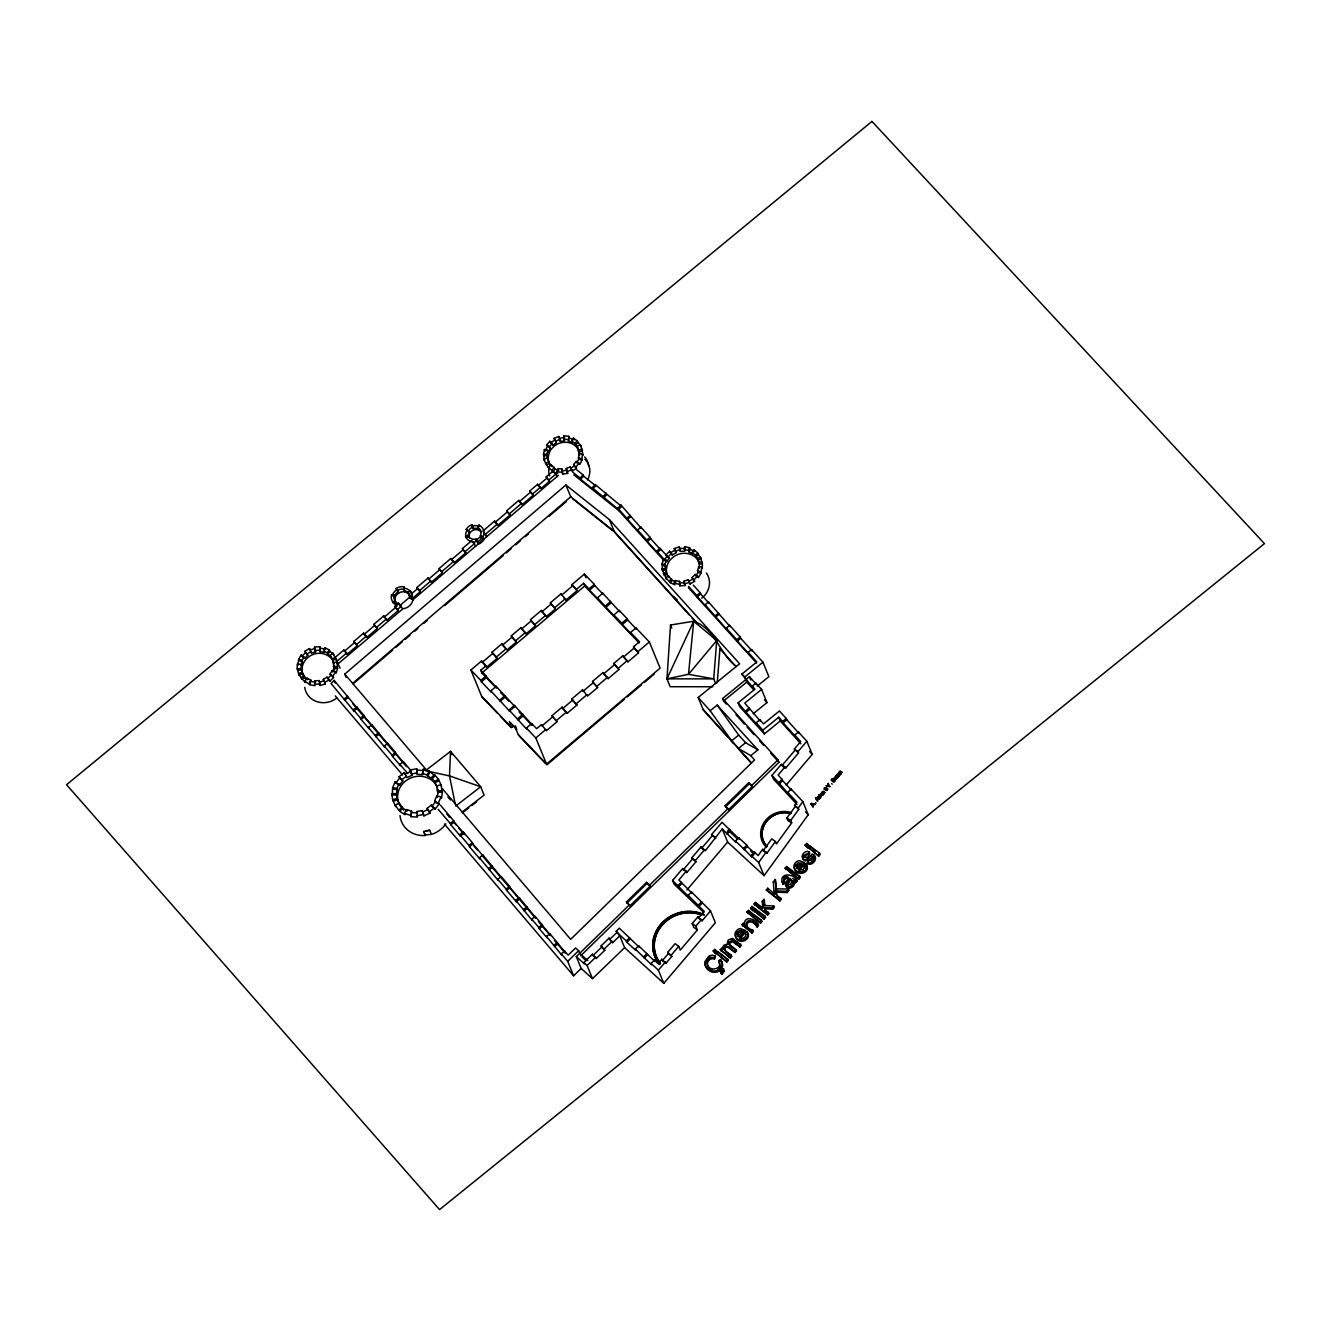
<?xml version="1.0" encoding="UTF-8"?>
<svg xmlns="http://www.w3.org/2000/svg" width="1331" height="1331" viewBox="0 0 1331 1331"><rect width="100%" height="100%" fill="white"/><g stroke="black" fill="none" stroke-linecap="round" stroke-linejoin="round"><path stroke-width="1.5" d="M834.92 779.733C834.121 784.774 835.585 777.62 832.64 780.798C829.729 778.319 836.001 783.36 832.807 780.698M300.873 664.385L302.553 673.669L299.142 675.166L297.212 669.027L297.229 664.119L300.873 664.385L301.471 665.833L302.004 660.442L298.61 659.311L301.239 654.919L304.732 658.296L307.777 655.301L304.949 651.258L309.491 648.546L311.487 653.122L315.613 651.857L314.549 647.016L319.789 646.733L319.873 651.608L323.999 652.423L324.831 647.731L323.999 652.423M329.822 681.206L329.223 679.758L324.681 682.47L325.28 683.934L320.222 685.465L319.773 682.071L323.899 680.823L323.3 679.359L326.993 677.146L329.822 681.206L333.532 677.529L330.038 674.152L332.184 670.574L332.783 672.022L333.898 668.095L333.316 662.622L336.959 661.989L337.558 663.437L336.227 658.762L332.833 660.276L333.915 664.086L333.316 662.622M332.184 670.574L335.578 671.706L336.161 673.153L337.542 668.345L336.959 661.989M666.199 560.218L665.034 564.294L665.666 570.034L662.622 570.583L661.989 564.094L663.37 559.27L666.199 560.218L666.864 561.815L669.094 558.105L665.999 554.877L669.709 551.217L672.222 554.977L676.065 552.698L675.416 551.117L679.708 549.803L679.309 546.974L674.251 548.522L674.9 550.102L670.358 552.798L669.709 551.217M699.324 564.061L699.307 568.221L698.659 566.64L701.703 566.856L702.352 568.437L702.369 563.529L700.389 557.273L697.544 558.538L698.675 562.481L699.324 564.061L702.369 563.529M820.462 794.424C822.076 791.28 821.709 798.118 822.358 794.324M839.229 774.143L838.547 775.524M576.306 461.408L576.889 462.855L578.686 459.212L578.835 453.888L582.329 453.854L582.013 460.027L579.834 464.452L576.306 461.408L573.611 464.536L576.523 468.229L572.347 471.174L570.184 466.948L566.257 468.495L567.705 473.387L562.647 474.069L562.115 469.044L558.005 468.579L556.94 471.756L557.706 473.62L553.114 471.84L548.488 467.114L551.084 464.769L555.01 468.978L558.77 470.442M547.723 450.344L546.974 454.22L547.923 459.594L547.324 458.097L543.897 458.979L544.512 460.476L543.497 454.254L544.412 449.529L547.723 450.344L548.389 451.924L550.169 448.297L546.575 445.103L549.869 441.276L552.881 445.203L556.308 442.79L554.045 438.332L558.837 436.468L560.301 441.393L564.444 440.844L563.895 435.786L568.886 436.352L568.503 441.243L572.263 442.691L571.565 440.994L573.461 438.132L577.338 440.994L580.898 446.401L580.216 444.754L577.105 446.417L579.501 455.485L578.835 453.888M562.647 474.069L562.115 469.044M564.444 440.844L563.895 435.786M836.75 777.97L834.953 779.101M712.884 686.746L670.192 686.713L666.964 678.843L670.525 625.021L693.717 621.228C715.146 628.515 719.389 653.671 736.309 666.532M822.974 794.141L822.758 795.273M837.615 774.908C838.48 770.782 838.43 778.452 840.111 774.709C839.861 773.61 839.212 777.171 839.096 773.81M783.177 884.333C777.52 873.702 791.413 872.021 796.587 879.741L797.136 881.055L795.705 882.703L793.725 880.839C794.058 884.3 790.132 888.809 786.654 886.463C781.846 883.385 792.361 877.395 786.604 876.463L783.759 878.909L784.724 882.935L783.177 884.333L782.112 881.421M793.725 880.839L794.258 882.154C795.738 887.877 785.107 891.354 786.139 884.25M666.964 678.843L688.493 674.335L713.715 678.877L666.964 678.843L693.717 621.228L716.727 640.56L713.715 678.877L715.662 683.602M717.259 682.72L719.955 648.43M834.321 778.419L835.269 776.905L836.8 778.036M822.308 792.461L823.09 791.163L825.037 792.627L822.774 792.128L823.739 794.158L822.175 792.128M839.445 772.329L840.21 771.015L842.174 772.496L840.277 771.78L839.944 772.812M693.717 621.228L688.493 674.335L716.727 640.56M825.569 789.815L827.1 789.632M412.826 599.898L410.397 590.798L408.184 592.212L410.397 598.351L412.826 599.898L558.371 475.417M413.009 598.118L412.743 600.664A10.465 9.6 -22.3 0 1 402.994 608.7L338.224 663.703M834.77 779.733L833.622 779.201M825.153 788.202L824.671 789.017L825.47 788.102M398.967 783.693L396.937 788.468L396.788 794.807L392.329 795.073L392.628 787.653L395.107 781.829L399.533 785.04L402.777 780.848L399.067 776.722L404.225 772.679L407.036 777.537L411.994 775.308L410.264 769.967L416.736 768.769L417.302 774.309L422.626 774.642L423.208 769.185L429.264 771.165L435.004 775.89L431.86 779.051L427.051 774.925L422.077 773.294M437.932 792.328L437.25 797.369L436.701 796.038L441.027 796.853L441.559 798.184L442.391 792.061L440.977 784.708L436.668 786.055L437.383 790.997L437.932 792.328L442.391 792.061M826.435 788.518L825.686 789.067L825.486 787.935M309.94 684.733L310.772 680.025L307.078 678.228L304.832 681.073L309.94 684.733L314.981 685.731L314.898 680.84L319.157 680.607L319.773 682.071M319.873 651.608L319.789 646.733M701.703 566.856L700.988 573.245L698.342 577.637L695.264 574.426L692.12 577.538L694.632 581.314L690.09 584.01L688.277 579.817L684.001 581.131L685.032 585.557L679.808 585.84L679.575 581.364L675.299 580.516L674.118 583.244L674.767 584.841L670.242 582.645L665.899 577.77L668.362 575.89L672.122 580.249L675.948 582.113M679.708 549.803L680.357 551.4L684.783 551.15L684.55 546.692L689.591 547.69L690.24 549.27L694.765 551.483L694.116 549.903L692.236 552.282L692.885 553.862L689.059 551.999L688.41 550.418L689.591 547.69M679.808 585.84L679.575 581.364M822.076 794.025L821.709 795.306L822.092 794.274M818.016 797.286C822.142 798.983 818.582 797.103 819.347 796.321M836.084 777.653L836.35 778.086M839.628 772.23L841.009 771.631M834.57 777.936C835.336 775.474 838.114 781.846 834.188 778.086M834.703 778.252L836.068 777.836M833.722 779.75L834.936 779.883L834.404 781.031M822.525 795.139C820.711 797.385 820.961 792.128 822.491 794.64M838.347 775.075C839.412 778.236 835.868 778.319 836.417 775.657M404.441 591.846L403.975 586.821A10.465 9.6 -22.3 0 0 396.156 588.468L398.069 591.796A7.82 7.171 -22.3 0 0 394.625 596.504M403.975 586.821L403.909 590.548A7.82 7.171 -22.3 0 1 408.733 593.543M819.214 797.818L820.212 797.236M820.645 794.258C819.58 796.071 821.626 790.73 823.407 794.54M837.548 774.709L838.48 773.028L840.543 774.409M436.701 796.038L434.671 800.813L439.097 804.007L435.137 809.115L431.41 805.005L427.168 808.333L429.963 813.158L423.924 815.87L422.21 810.562L416.886 811.544L417.468 817.084L410.98 816.668L411.562 811.211L406.604 809.581L404.374 813.341L404.957 814.738L399.749 811.328L395.191 805.305L399.034 802.976L402.894 808.183L407.17 810.978L406.604 809.581M410.98 816.668L411.562 811.211M423.008 773.261L423.208 769.185M297.828 665.583L298.61 659.311M700.988 573.245L698.143 572.297L697.494 570.716L698.659 566.64M834.337 778.219L835.419 777.287L836.484 778.402M818.099 797.319L819.197 796.404M831.842 780.216L832.94 779.251L833.123 780.232M720.138 966.955L718.624 960.882L720.537 959.518L722.567 964.06A6.605 6.039 -22.3 0 1 722.134 967.338C719.206 975.074 707.626 973.244 705.497 965.973A6.988 6.405 -22.3 0 1 705.43 963.028L706.129 961.098M820.678 794.441L821.759 794.025M837.964 774.276C836.667 776.206 839.828 772.03 838.414 774.925M804.406 857.547L806.203 854.968L808.699 854.835L809.298 851.823C805.688 849.727 800.48 854.935 802.626 858.478C806.054 862.671 809.963 854.169 813.041 856.931L813.723 858.994M568.503 441.243L568.886 436.352M792.378 884.366L792.744 883.368M821.21 795.206L821.843 794.091M822.325 792.244L823.872 791.779M438.531 802.66L441.027 796.853M309.358 683.285L310.772 680.025M689.059 551.999L690.24 549.27M822.625 794.94L821.177 795.472M825.353 788.651L824.621 788.085L824.438 789.366M547.241 446.684L545.061 451.109L544.412 449.529M718.624 960.882C724.014 968.003 710.388 972.745 707.543 965.008C706.495 961.248 710.887 957.355 714.497 959.035L715.013 955.758L712.8 955.275A6.356 5.823 -22.3 0 0 708.608 956.407L704.898 961.714A6.988 6.405 -22.3 0 0 704.948 964.659C707.094 971.929 718.673 973.76 721.602 966.023A6.605 6.039 -22.3 0 0 722.034 962.746L721.751 961.664M714.497 959.035L715.013 955.758M477.646 527.492L478.96 525.08L479.509 526.41A9.533 8.735 -22.3 0 0 472.339 526.178L471.756 524.763L473.154 528.657A6.672 6.123 -22.3 0 1 478.195 528.823L477.646 527.492A6.672 6.123 -22.3 0 1 480.375 535.711L481.456 538.356L483.952 539.454A9.533 8.735 -22.3 0 1 478.395 544.096L476.498 539.005M803.408 855.583L802.793 859.144L805.272 860.907L813.125 857.68L811.261 860.508L808.167 860.591L807.601 863.653C812.143 866.614 818.898 858.295 813.524 855.467M427.051 774.925L429.264 771.165M427.584 776.239L429.797 772.479M302.004 660.442L304.15 656.865M333.532 677.529L332.933 676.098L335.578 671.706M665.999 554.877L666.648 556.474L664.019 560.867L663.37 559.27M698.143 572.297L695.913 576.007L695.264 574.426M820.545 796.936L819.497 798.284M786.438 883.485L787.42 881.904M807.601 863.653L808.167 860.591M808.699 854.835L809.298 851.823M552.348 469.976L554.245 467.114M553.114 471.84L555.01 468.978M766.856 853.287L763.179 850.675L771.764 838.863L775.407 841.508L766.856 853.287L762.646 849.344L758.121 855.567L754.461 852.189L751.033 855.45L751.582 856.798L753.862 854.618M775.407 841.508L776.406 843.954L791.712 822.874L790.714 820.412L798.733 809.381L794.54 805.388L796.87 802.16L787.869 792.494L790.947 788.85L802.843 801.611L808.233 814.772L764.061 875.648L727.641 842.09L722.251 828.93L705.28 850.842L701.104 846.882L691.721 857.913L695.88 861.889L686.813 872.554L682.687 868.544L672.571 880.44L674.118 884.2L703.716 912.45M791.712 822.874L787.852 820.512L786.854 818.066L795.089 806.719M764.061 875.648L758.653 862.488L766.307 851.956M798.733 809.381L798.184 808.033L802.843 801.611M736.975 932.016L736.259 932.998A5.341 4.891 -22.3 0 0 735.793 934.013M722.434 971.979L721.119 973.527L722.084 974.408L724.43 970.931L723.282 969.184M399.067 776.722L399.616 778.086L395.656 783.194L395.107 781.829M435.137 809.115L431.976 806.353L435.22 802.16L434.671 800.813M340.071 668.145L333.033 653.205L330.105 655.468L330.687 656.882L327.093 652.789L329.356 649.927L324.831 647.731M327.676 654.203L329.922 651.341L329.356 649.927M669.593 581.048L671.473 578.652M670.242 582.645L672.122 580.249M837.881 777.021L838.896 776.356M787.869 792.494L788.401 793.825L778.851 782.828L781.913 779.151L778.086 775.058L784.924 767.022L781.297 764.377L771.93 775.391L773.477 779.151L797.036 804.456M779.4 784.142L782.445 780.482L781.913 779.151M715.729 838.563L711.553 834.57L722.018 822.292L739.337 839.079L738.805 837.781L735.378 841.059L735.91 842.34L722.251 828.93M683.236 869.858L692.253 859.244M704.066 849.96L701.653 848.196L712.102 835.918M682.687 868.544L686.28 871.239L678.877 879.924L692.137 893.367L691.588 892.053L688.127 895.264L688.659 896.595L672.571 880.44M695.88 861.889L695.348 860.558L704.731 849.527M783.044 766.573L785.473 768.336L798.517 753.013L794.341 749.02L800.696 741.55L794.757 734.962L798.434 731.967L806.836 741.251L812.226 754.411L786.089 785.124M794.89 750.368L781.846 765.691L781.297 764.377M798.517 753.013L797.968 751.666L806.836 741.251M686.896 889.973L727.641 842.09M691.588 892.053L710.504 910.903L702.103 920.786L697.926 916.809L692.203 923.531L695.83 926.176L697.377 929.97L680.257 950.084L678.727 946.324L675.1 943.679L667.729 952.347L671.889 956.29L665.966 963.261L661.823 959.252L658.146 963.561L654.436 960.183L651.025 963.461L651.574 964.792L635.253 949.086L638.647 945.809L654.968 961.514L654.436 960.183M665.966 963.261L662.372 960.583L668.262 953.645L667.729 952.347M702.103 920.786L698.476 918.14L704.199 911.419L688.127 895.264M710.504 910.903L715.363 922.732L663.786 983.343L658.396 970.183L665.417 961.93M671.356 954.993L678.727 946.324M695.83 926.176L701.553 919.455M810.995 803.641L814.838 804.124L812.476 805.355C815.404 810.912 807.368 797.801 812.908 806.885M815.62 798.201L819.463 798.7L817.101 799.914C820.279 804.856 810.729 793.725 819.597 799.016M818.565 794.74L821.343 796.986M828.764 786.122L826.268 785.689L830.178 786.604M827.949 783.709L828.431 785.107M833.273 778.885C829.879 781.314 832.208 777.154 833.755 779.517M811.128 803.974L814.971 804.456M826.401 786.022L828.647 785.739L828.298 784.791M836.7 775.291C834.537 778.918 837.798 771.498 837.548 777.42M839.977 772.612L840.876 774.01L839.312 771.997M836.8 774.692L835.901 776.738M832.507 780.465L833.273 779.4L832.075 779.35M813.224 806.519L813.091 804.14L811.76 804.24M816.569 799.066L816.053 798.234L817.7 798.7L817.301 800.214L818.216 799.132M832.956 781.014L834.47 780.082M812.675 805.654L813.59 804.573M815.604 802.526L816.103 803.125M831.709 783.61L832.208 784.192M833.722 781.347L834.454 779.866M823.739 794.158L822.674 792.627M838.763 776.023L837.482 778.019M550.169 448.297L549.52 446.7L552.215 443.572L549.869 441.276M575.957 466.832L579.235 463.022M713.283 950.966L714.664 949.386L716.494 950.767L717.043 952.064L715.662 953.645L713.283 950.966L715.662 953.645M747.074 912.051L748.438 910.471L761.465 920.203L762.014 921.501L760.633 923.082L747.074 912.051L760.633 923.082M750.568 908.025L751.948 906.444L753.779 907.809L754.328 909.123L752.947 910.703L750.568 908.025L752.947 910.703M764.576 907.459L765.125 908.757L772.629 909.289L774.309 907.343L773.777 906.028L772.08 907.975L764.576 907.459L764.693 909.372L768.985 913.482L767.604 915.062L754.045 904.032L755.409 902.451L762.846 907.992L762.247 901.386L764.027 899.34L764.826 904.764M776.023 890.921L776.555 892.219L787.137 892.569L789.083 890.323L788.551 889.008L786.604 891.254L776.023 890.921L776.272 894.582L781.33 899.257L779.85 900.954L766.29 889.923L767.771 888.226L774.758 894.349L774.459 890.605M774.226 893.034L773.311 881.837L775.308 879.525L776.439 890.173L775.308 879.525M785.223 868.111L786.588 866.531L799.632 876.247L800.164 877.562L798.783 879.142L785.223 868.111L798.783 879.142M805.205 845.085L806.586 843.505L808.416 844.886L808.949 846.183L807.584 847.764L805.205 845.085L807.584 847.764M747.606 913.365L748.97 911.785L748.438 910.471M751.117 909.323L752.481 907.742L751.948 906.444M754.577 905.33L755.941 903.749L755.409 902.451M785.756 869.409L787.137 867.829L786.588 866.531M715.13 952.347L716.494 950.767M752.414 909.389L753.779 907.809M807.052 846.466L808.416 844.886M716.877 953.645L718.258 952.064L727.691 959.119L728.223 960.416L726.859 961.997L716.877 953.645L726.859 961.997M720.337 949.668L721.568 948.254L722.883 949.236L722.716 948.254A4.426 4.043 -22.3 0 1 723.814 945.26L727.741 943.862L727.541 942.731A4.309 3.943 -22.3 0 1 728.589 939.753L732.699 938.372L741.284 945.393L739.92 946.957L732.449 941.649L729.588 943.463A2.745 2.512 -22.3 0 0 729.887 945.709L736.492 950.9L735.128 952.48L727.974 947.306L726.21 947.306A3.095 2.845 -22.3 0 0 724.713 949.452L725.711 951.865L731.684 956.44L730.32 958.021L720.337 949.668L730.32 958.021M744.595 924.28C743.646 915.512 755.542 918.423 758.021 924.163L758.57 925.478L757.189 927.058L756.657 925.744C749.103 913.682 739.653 926.093 752.83 930.153L753.363 931.467L751.982 933.048L742.016 924.696L743.247 923.281L745.127 925.577M754.161 910.703L755.542 909.123L764.976 916.161L765.508 917.475L764.144 919.056L754.161 910.703L764.144 919.056M808.799 847.764L810.163 846.183L819.613 853.238L820.146 854.535L818.781 856.116L808.799 847.764L818.781 856.116M720.87 950.966L722.101 949.552L721.568 948.254M742.548 926.01L743.779 924.579L743.247 923.281M754.71 912.001L756.075 910.421L755.542 909.123M763.229 907.642L762.779 902.701L764.56 900.654M742.698 931.134L738.189 936.342C734.612 933.68 739.454 928.323 742.698 931.134L743.247 932.449L740.934 931.717L738.306 932.981L737.823 936.575M740.768 939.187L739.42 937.407L745.46 930.469L740.385 928.605A5.208 4.775 -22.3 0 0 737.307 929.87L735.727 931.683A5.341 4.891 -22.3 0 0 735.028 934.828C736.193 944.112 751.832 939.619 746.891 931.6L745.277 933.081L745.809 934.395M799.748 871.239L798.4 869.476L804.44 862.521L799.365 860.675A5.208 4.775 -22.3 0 0 796.271 861.939L794.707 863.752A5.341 4.891 -22.3 0 0 794.008 866.897C795.173 876.181 810.795 871.689 805.871 863.669L804.257 865.15L804.789 866.464L806.403 864.984L805.871 863.669M739.969 938.721L745.992 931.767L745.46 930.469M798.933 870.79L804.972 863.836L804.44 862.521M720.637 971.746L720.104 970.449C721.585 968.086 722.849 971.181 720.637 971.746L718.94 968.818L719.955 967.637L721.186 969.95L720.487 968.951M726.327 960.699L727.691 959.119M729.771 956.706L731.152 955.126L725.179 950.567L724.18 948.154A3.095 2.845 -22.3 0 1 725.678 945.992L728.456 946.591L735.128 952.48M734.579 951.166L735.96 949.585L729.355 944.394A2.745 2.512 -22.3 0 1 729.055 942.165L731.917 940.335L739.92 946.957M739.37 945.642L740.735 944.078M751.982 933.048L751.449 931.733L752.83 930.153M756.657 925.744L758.021 924.163M760.101 921.784L761.465 920.203M763.611 917.741L764.976 916.161M767.604 915.062L767.072 913.748L768.436 912.168M779.85 900.954L779.317 899.64L780.798 897.943M795.156 881.388L796.587 879.741M798.251 877.828L799.632 876.247M818.232 854.818L819.613 853.238M592.245 487.712L618.582 509.623L621.527 506.429L595.173 484.517L592.245 487.712L592.761 488.993L580.649 479.343L580.133 478.062L583.061 474.868L576.739 469.843M580.649 479.343L583.594 476.149L583.061 474.868M593.742 487.928L595.706 485.798L595.173 484.517M603.209 496.446L606.154 493.252M603.775 497.827L606.72 494.633M618.582 509.623L618.017 508.242L620.961 505.048L641.492 528.49L640.96 527.192L637.566 529.954L638.098 531.252L617.767 508.043L618.848 510.655L663.337 559.902M721.119 973.527L721.535 969.401M357.324 708.258L334.148 680.391L331.07 683.535L353.863 710.937L357.324 708.258L356.808 707.011L353.347 709.689L353.863 710.937M783.909 877.961L784.924 876.929M399.184 809.93L402.328 806.769M431.86 779.051L431.311 777.72L434.455 774.575L438.448 779.201L441.526 786.055L440.977 784.708M399.749 811.328L402.894 808.183M304.732 658.296L301.838 656.366L305.548 652.689L304.949 651.258M327.592 678.594L330.62 675.599M668.428 556.508L671.573 553.397M693.983 579.734L697.694 576.057M722.084 974.408L721.552 973.094L723.748 968.735L720.653 968.635M626.485 901.952L646.5 882.403L649.561 885.148L650.01 886.263L629.979 905.812L626.485 901.952L629.979 905.812M725.096 805.737L748.721 782.678L751.765 785.44L752.248 786.588L728.623 809.647L725.096 805.737L728.623 809.647M626.934 903.067L646.966 883.518L646.5 882.403M725.578 806.902L749.187 783.843L748.721 782.678M629.53 904.697L576.306 956.623L581.148 968.452L573.628 975.806L567.705 961.365L578.636 950.717L575.574 947.971L568.187 955.176L564.727 951.133L561.266 953.811L561.798 955.109L546.459 936.425L549.936 933.746L565.276 952.43L564.727 951.133M649.561 885.148L728.14 808.483M751.765 785.44L777.97 759.868L722.567 698.542L749.436 676.68L756.557 684.567L756.008 683.236L752.181 686.064L752.714 687.378L741.866 674.118L756.823 661.956L748.155 652.356L751.549 649.595L762.962 662.222L768.869 676.647L757.206 686.13M580.682 955.774L778.968 762.314L777.97 759.868M576.306 956.623L584.359 963.877L583.81 962.546L592.395 954.227L596.288 958.503L604.773 950.317L601.13 945.825L609.099 938.122L612.676 942.681L619.78 935.826L616.203 931.251L619.348 928.223L639.196 947.14L638.647 945.809M596.288 958.503L592.944 955.558L601.662 947.14L601.13 945.825M612.676 942.681L609.648 939.436L616.752 932.565M616.203 931.251L619.231 934.495L624.622 947.655L592.495 978.668L587.104 965.507L595.739 957.172M604.224 949.003L612.144 941.383M635.253 949.086L635.802 950.417L626.834 942.248L626.285 940.917L629.679 937.64M626.834 942.248L630.229 938.971M643.655 956.756L647.066 953.462M644.204 958.087L647.615 954.809M726.443 832.79L729.854 829.512M726.992 834.121L730.403 830.843M751.582 856.798L743.43 848.463L746.841 845.202L738.805 837.781M743.962 849.76L747.373 846.499L746.841 845.202M677.912 885.531L681.389 882.32M678.444 886.845L681.921 883.634M698.342 905.013L701.803 901.802M698.875 906.328L702.352 903.117M577.105 446.417L577.787 448.081L574.742 443.339L577.338 440.994M575.425 445.003L578.02 442.657M811.81 861.822L812.759 860.957M718.058 969.45L719.206 968.436M782.628 883.019L784.192 881.638M794.757 734.962L795.306 736.293L783.144 722.849L782.611 721.535L786.205 718.424L779.45 710.954L763.545 723.881L759.818 719.772L756.141 722.766L756.674 724.081L746.059 712.318L738.123 702.818L754.943 689.125L752.181 686.064M783.144 722.849L786.737 719.738L786.205 718.424M343.814 650.044L334.946 657.614L337.159 661.091L346.642 652.989L343.814 650.044L347.158 654.27L357.257 645.635L353.913 641.392L363.613 633.107L366.957 637.333L377.322 628.482L373.961 624.239L383.761 615.87L387.105 620.08L398.119 610.663L394.775 606.454L398.568 603.209L402.561 608.683M417.285 588.884L411.712 593.643L412.261 598.534L420.114 591.829L416.769 587.636L428.1 577.937L431.444 582.146L442.374 572.812L439.03 568.603L450.926 558.421L454.287 562.68L465.817 552.814L462.456 548.555L471.79 540.569L475.683 546.126M557.007 476.581L555.942 473.969L552.565 471.507L546.209 476.931L549.57 481.173L541.035 488.477L537.674 484.234L529.921 490.873L533.282 495.149L522.201 504.649L518.824 500.356L506.712 510.721L510.056 514.931L497.96 525.279L494.616 521.053L482.937 531.036L486.83 536.593L484.002 533.648M344.33 651.325L354.429 642.673L353.913 641.392M366.957 637.333L364.128 634.388L374.493 625.537L373.961 624.239M387.105 620.08L384.293 617.135L395.29 607.718L394.775 606.454M431.444 582.146L428.615 579.201L439.546 569.851L439.03 568.603M497.96 525.279L495.132 522.318L507.227 511.986L506.712 510.721M454.287 562.68L451.459 559.735L463.005 549.869L462.456 548.555M522.201 504.649L519.373 501.687L530.47 492.204L529.921 490.873M541.035 488.477L538.206 485.532L546.742 478.228L546.209 476.931M399.633 605.805L410.68 596.355M475.649 540.802L481.223 536.027M356.741 644.354L366.441 636.052M376.789 627.2L386.589 618.815M397.603 609.398L401.48 606.071M420.114 591.829L419.598 590.598L430.928 580.898M441.859 571.548L453.755 561.383M465.284 551.516L474.618 543.53M485.765 533.997L497.445 524.015M509.54 513.666L521.652 503.301M532.733 493.818L540.502 487.179M549.038 479.875L555.942 473.969M346.143 677.479L344.762 674.102L565.908 484.966L609.365 519.572L739.637 663.77L698.176 697.477L703.334 710.039L728.09 737.441M352.765 683.219L570.749 496.779L614.207 531.402L697.111 623.158M353.064 683.951L392.562 650.177M395.723 647.482L402.029 642.074M405.19 639.379L409.931 635.32M414.673 631.26L417.834 628.565M424.156 623.158L427.301 620.462M444.687 605.605L503.135 555.609M506.296 552.914L511.021 548.854M515.763 544.812L520.504 540.752M525.246 536.692L528.407 533.997M548.938 516.428L566.307 501.571M490.856 690.922L509.523 711.087L514.847 706.528L496.18 686.363L490.856 690.922L491.389 692.22L481.406 681.788L480.874 680.474L486.198 675.915L480.757 670.242L486.048 665.783L481.539 661.025L470.875 670.025L481.922 696.945L497.611 713.349M597.453 597.785L614.456 616.336L613.89 614.972L619.231 610.413L619.78 611.778L602.777 593.227L597.453 597.785L597.968 599.033L589.5 590.182L588.984 588.918L594.308 584.376L584.425 574.027L571.881 584.642L576.939 590.764L566.041 599.982L563.795 597.602M481.406 681.788L486.73 677.229L486.198 675.915M589.5 590.182L594.824 585.623L594.308 584.376M605.289 605.988L610.63 601.429M605.855 607.335L611.179 602.793M499.691 700.173L505.015 695.614M500.157 701.287L505.481 696.729M509.074 709.972L514.398 705.413L532.25 724.863L531.701 723.532L526.377 728.074L526.926 729.421L509.074 709.972L509.523 711.087M518.391 734.679L546.559 764.127L660.109 668.129L649.362 641.941L635.952 627.933L630.628 632.475L631.16 633.789L622.309 624.538L621.777 623.224L627.117 618.665L619.231 610.413M622.309 624.538L627.65 619.98L627.117 618.665M517.543 718.823L522.867 714.281M518.075 720.171L523.416 715.612M481.622 696.213L511.57 727.541L513.4 725.961L516.811 729.538L515.297 725.811M481.539 661.025L486.614 667.18L496.995 658.412L491.921 652.24L501.92 643.788L506.978 649.911L516.345 641.991L511.287 635.869L521.037 627.633L526.111 633.772L535.578 625.753L530.52 619.614L541.368 610.43L546.425 616.552L555.426 608.949L550.369 602.827L560.983 593.859L566.041 599.982M482.121 662.422L492.487 653.654M505.847 648.729L502.469 645.152L511.853 637.233L511.287 635.869M526.111 633.772L521.602 629.014L531.086 620.995L530.52 619.614M546.425 616.552L541.933 611.794L550.934 604.174L550.369 602.827M572.446 586.006L561.549 595.207L560.983 593.859M496.995 658.412L496.413 657.015L506.412 648.546M515.796 640.627L525.529 632.391M535.012 624.372L545.876 615.188M554.877 607.585L565.475 598.617M576.939 590.764L576.373 589.4L583.61 583.294L588.984 588.918M496.197 687.944L481.872 672.954L584.708 586.006L583.61 583.294M630.628 632.475L639.479 641.742L633.523 646.783L638.564 652.856L627.966 661.823L622.925 655.75L613.924 663.354L618.965 669.46L608.117 678.644L603.059 672.538L592.561 681.405L597.619 687.528L587.553 696.03L582.512 689.907L571.881 698.891L576.955 705.047L567.172 713.316L562.098 707.16L552.032 715.662L557.057 721.718L546.442 730.702L541.418 724.646L536.643 728.689L531.701 723.532M552.032 715.662L552.565 716.943L541.95 725.927L541.418 724.646M567.172 713.316L562.664 708.558L572.446 700.272L571.881 698.891M592.561 681.405L593.127 682.77L583.061 691.271L582.512 689.907M608.117 678.644L603.609 673.885L614.473 664.701L613.924 663.354M627.966 661.823L623.457 657.065L634.072 648.097L633.523 646.783M624.123 699.524L546.858 764.859L535.811 737.956L545.91 729.421M556.541 720.437L566.59 711.935M576.373 703.65L587.004 694.682M597.053 686.164L607.552 677.296M618.416 668.112L627.417 660.509M638.031 651.541L649.362 641.941M627.284 696.862L641.475 684.866M644.637 682.187L654.087 674.185M626.901 518.142L630.295 515.38M627.433 519.456L630.827 516.694M657.248 552.498L656.682 551.101L660.076 548.339L660.642 549.736L657.248 552.498L647.282 541.467L646.716 540.07L650.11 537.308L640.96 527.192M647.282 541.467L650.676 538.706L650.11 537.308M705.114 604.707L726.776 629.397L726.26 628.132L729.654 625.354L730.17 626.635L708.508 601.945L705.114 604.707L705.646 606.004L697.311 596.787L696.779 595.506L700.173 592.728L693.268 585.074M697.311 596.787L700.705 594.025L700.173 592.728M715.163 615.837L718.557 613.075M715.679 617.102L719.073 614.34M748.155 652.356L748.688 653.654L737.307 641.06L736.775 639.762L740.169 637L729.654 625.354M737.307 641.06L740.702 638.298L740.169 637M753.712 689.824L746.758 682.121L744.678 677.08L762.962 662.222M726.343 704.049L723.565 700.988L746.758 682.121M756.008 683.236L761.598 689.425L744.778 703.101L760.367 721.086L759.818 719.772M745.51 711.004L749.187 707.992M746.059 712.318L749.736 709.323M753.23 713.765L766.989 702.568L761.598 689.425M731.634 740.785L738.672 735.061L717.159 705.097L710.172 710.754L731.634 740.785L738.555 748.438L750.767 755.675L754.594 759.918L570.683 939.353L442.491 788.85M738.555 748.438L745.61 742.698L757.888 749.869L750.767 755.675M778.735 717.243L780.265 720.986L764.36 733.93L762.829 730.17L778.735 717.243L782.611 721.535M825.187 790.148L826.801 790.048L826.651 788.035L826.801 790.597L825.054 789.566M826.651 788.035C826.684 789.865 823.839 785.872 824.205 789.033M402.228 779.5L406.471 776.173M429.414 811.81L434.572 807.767M304.832 681.073L305.431 682.537L301.139 677.812L304.067 675.549L301.954 672.205L298.543 673.702L299.142 675.166M301.738 679.259L304.666 677.013L304.067 675.549M344.197 698.941L347.657 696.263M344.712 700.189L348.173 697.511M368.471 727.441L384.792 747.273L384.26 745.992L387.737 743.314L388.269 744.595L371.931 724.763L368.471 727.441L368.97 728.689L361.034 719.356L360.518 718.108L363.995 715.429L356.808 707.011M361.034 719.356L364.511 716.677L363.995 715.429M375.275 735.427L378.736 732.749M375.791 736.709L379.268 734.03M411.296 770.982L403.36 761.648L399.882 764.327L400.431 765.658L392.578 756.441L392.029 755.093L395.49 752.414L387.737 743.314M392.578 756.441L396.039 753.762L395.49 752.414M700.389 557.273L701.038 558.854L698.193 560.118L695.348 555.06L697.793 553.164L694.116 549.903M695.997 556.641L698.442 554.744L697.793 553.164M455.651 806.087L480.691 786.754L450.527 751.35L425.487 770.682L449.495 775.906L480.691 786.754L484.118 795.106L462.206 812.026M462.506 812.759L468.762 807.934M471.889 805.505L476.598 801.894M460.31 835.968L459.777 834.637L463.238 831.958L463.787 833.289L460.31 835.968L450.76 824.738L450.211 823.423L453.688 820.745L440.445 805.188M450.76 824.738L454.22 822.059L453.688 820.745M479.41 857.696L498.31 880.556L497.777 879.275L501.255 876.597L501.77 877.878L482.887 855.018L479.41 857.696L479.942 859.011L469.444 846.682L468.911 845.368L472.389 842.689L463.238 831.958M469.444 846.682L472.921 844.004L472.389 842.689M488.627 868.527L492.104 865.849M489.159 869.808L492.636 867.13M518.591 899.872L516.278 901.669L506.645 890.356L506.113 889.058L509.59 886.379L501.255 876.597M506.645 890.356L510.122 887.677L509.59 886.379M515.746 900.372L519.223 897.693L535.727 917.725L535.195 916.443L531.718 919.122L532.25 920.403L515.746 900.372L516.278 901.669M523.565 909.539L527.043 906.86M524.098 910.82L527.558 908.141M546.459 936.425L546.991 937.723L539.305 928.705L538.772 927.408L542.249 924.729L535.195 916.443M539.305 928.705L542.782 926.027L542.249 924.729M553.979 945.243L557.439 942.564M554.511 946.557L557.988 943.879M719.156 962.197L721.069 960.816L720.537 959.518M550.535 442.907L554.728 439.962M572.347 471.174L570.749 468.362L574.177 465.933L573.611 464.536M392.811 602.028L395.024 600.614A7.82 7.171 -22.3 0 1 394.076 595.19L391.53 594.774A10.465 9.6 -22.3 0 0 392.811 602.028L396.937 606.37L396.405 605.056M393.344 603.342L395.573 601.928L399.117 604.524L398.568 603.209M431.311 777.72L434.605 781.513L438.448 779.201M436.668 786.055L437.217 787.403L435.154 782.861L438.997 780.548M307.178 653.87L310.888 651.658L311.487 653.122M694.632 581.314L692.769 579.118L688.926 581.414L688.277 579.817M548.488 467.114L549.204 468.845L545.61 463.371L548.721 461.691L547.324 458.097M546.309 465.101L549.42 463.421L551.783 466.499L551.084 464.769M725.262 945.709L726.26 945.193M410.83 771.348L404.79 774.06L404.225 772.679M422.759 811.893L427.717 809.664L429.963 813.158M330.105 655.468L332.234 658.812L335.628 657.314M663.304 573.661L666.149 572.413L665.018 568.453L661.973 569.003L666.565 579.351L665.899 577.77M663.953 575.242L666.798 573.994L669.011 577.471L668.362 575.89M554.045 438.332L555.643 441.16L559.569 439.629M567.705 473.387L566.989 471.656L571.781 469.776M820.295 796.853L817.983 797.136M468.778 536.643L468.262 535.361L465.551 536.293L466.083 537.574L468.778 536.643A6.672 6.123 -22.3 0 1 469.261 531.901L466.183 529.389A9.533 8.735 -22.3 0 1 471.79 524.847M392.662 799.798L396.971 798.45L396.255 793.509L391.796 793.775L392.662 799.798L395.74 806.653L395.191 805.305M393.227 801.146L397.52 799.798L399.599 804.323L399.034 802.976M315.148 648.463L310.09 650.01L309.491 648.546M685.032 585.557L684.384 583.96L689.441 582.429L690.09 584.01M578.503 450.011L581.93 449.129L582.978 455.452L582.329 453.854M579.168 451.608L582.579 450.727M827.017 788.684L827.965 789.3L826.784 788.368M410.264 769.967L411.429 773.943L416.753 772.962L417.302 774.309M416.902 815.72L423.374 814.522L423.924 815.87M425.787 830.977L429.647 830.278L431.51 834.354A25.322 23.209 -22.3 0 0 445.818 823.839M400.015 815.62A25.322 23.209 -22.3 0 0 425.038 835.535L423.874 831.343L429.647 830.278M425.338 834.92L431.194 834.404M698.675 562.481L701.72 561.948M297.212 669.027L300.856 668.395M297.811 670.491L301.455 669.859M558.837 436.468L559.552 438.232L564.627 437.566M562.83 470.791L566.973 470.226M820.312 797.402L818.632 797.535L819.33 796.737M437.383 790.997L441.842 790.73M679.309 546.974L679.958 548.555L685.199 548.272L684.55 546.692M680.224 582.945L684.65 582.712M314.549 647.016L315.014 650.41L319.29 650.177M314.399 684.284L319.623 684.001L320.222 685.465M826.834 789.433L825.47 789.167M543.497 454.254L546.974 454.22M544.096 455.751L547.59 455.718M775.906 888.858L788.551 889.008M826.268 785.689L829.745 786.621M773.777 906.028L764.427 905.513L764.027 899.34M417.285 770.117L423.774 770.533M412.128 812.576L417.452 812.908L416.886 811.544M661.989 564.094L665.034 564.294M662.638 565.675L665.683 565.891M333.299 666.631L336.943 666.898M333.898 668.095L337.542 668.345M563.712 439.064L567.805 439.529M556.94 471.756L561.932 472.322M392.628 787.653L396.937 788.468M393.161 788.95L397.47 789.765M684.134 549.57L688.41 550.418M674.118 583.244L679.159 584.242M320.372 648.164L325.413 649.162M311.354 681.472L314.116 682.004M840.41 774.076L839.096 773.294M797.136 881.055L792.744 878.593M713.965 957.738C705.962 955.142 704.581 967.687 711.885 969.617M732.483 939.52L739.653 944.178M578.087 457.781L581.414 458.596M578.686 459.212L582.013 460.027M818.083 798.8L819.131 799.082M813.457 804.24L814.505 804.523M795.705 882.703L794.258 882.154M714.431 956.739L715.562 957.072M815.936 797.835L817.7 798.7M838.913 773.411L838.064 774.808M404.374 813.341L410.43 815.321M697.494 570.716L700.339 571.665M299.209 660.758L302.586 661.906M808.167 853.52C798.667 855.983 807.118 860.242 812.126 853.986C818.881 855.583 812.01 865.666 807.068 862.338M569.585 438.049L574.16 439.829L573.461 438.132M819.547 796.387L818.249 796.42L818.232 797.735M808.815 852.722L809.83 853.138M743.247 930.186L745.992 931.767M480.375 535.711L482.87 536.809L483.952 539.454M466.183 529.389L469.261 531.901M802.21 864.518L797.835 864.518L796.803 868.644M396.954 783.809L399.533 785.04M435.22 802.16L439.097 804.007M323.416 650.992L327.093 652.789M546.575 445.103L549.52 446.7M788.9 878.36L787.137 877.778L785.04 879.175L784.009 881.105L784.724 882.935M798.4 869.476L802.926 869.975L804.756 866.231M739.42 937.407C742.216 940.085 747.739 936.641 745.277 933.081M786.854 818.066L790.714 820.412M835.003 778.635L836.417 778.818L834.97 778.818M408.184 592.212L409.332 595.739L411.761 597.286M803.392 862.754L804.972 863.836M666.648 556.474L669.094 558.105M330.038 674.152L332.933 676.098M841.774 772.479L840.011 771.448L839.478 772.546M841.142 773.694L839.811 772.479M838.829 772.296L840.743 773.694M794.341 749.02L797.968 751.666M831.11 779.999L833.871 782.245M824.638 792.627L823.157 791.596L822.491 792.361M821.709 792.444L823.606 793.825M794.54 805.388L798.184 808.033M711.553 834.57L715.18 837.216M691.721 857.913L695.348 860.558M697.377 929.97L693.75 927.324L692.203 923.531M668.262 953.645L671.889 956.29M571.565 440.994L574.742 443.339M808.949 846.183L806.586 843.505M815.421 851.025L810.163 846.183M787.137 867.829L800.164 877.562M778.319 897.011L781.33 899.257M766.29 889.923L779.317 899.64M755.941 903.749L761.898 908.191M766.49 911.619L768.985 913.482M754.045 904.032L767.072 913.748M752.481 907.742L754.328 909.123M756.075 910.421L765.508 917.475M748.97 911.785L762.014 921.501M752.764 921.135L757.106 924.396M757.189 927.058C749.636 914.996 740.186 927.408 753.363 931.467M742.016 924.696L751.449 931.733M717.043 952.064L714.664 949.386M728.223 960.416L718.258 952.064M583.594 476.149L595.706 485.798M572.729 472.172L580.133 478.062M573.927 474.884L618.848 510.655M572.663 498.792L612.909 530.853M834.853 779.284L834.221 778.319M399.616 778.086L402.777 780.848M692.236 552.282L695.348 555.06M329.922 651.341L333.615 654.619L333.033 653.205M304.666 677.013L307.677 679.675L307.078 678.228M749.187 783.843L752.248 786.588M646.966 883.518L650.01 886.263M582.03 956.989L586.056 960.616M583.81 962.546L587.104 965.507M581.148 968.452L592.495 978.668M720.587 972.229L721.552 973.094M619.231 934.495L626.285 940.917M651.025 963.461L658.396 970.183M624.622 947.655L663.786 983.343M747.373 846.499L755.01 853.52L754.461 852.189M728.074 830.228L737.108 838.547M750.651 851.025L753.645 853.803M735.378 841.059L743.43 848.463M751.033 855.45L758.653 862.488M574.177 465.933L576.523 468.229M601.662 947.14L604.773 950.317M546.742 478.228L549.57 481.173M530.47 492.204L533.282 495.149M594.824 585.623L603.292 594.475L602.777 593.227M627.65 619.98L636.501 629.23L635.952 627.933M613.89 614.972L621.777 623.224M584.708 586.006L639.163 642.94M507.227 511.986L510.056 514.931M463.005 549.869L465.817 552.814M439.546 569.851L442.374 572.812M416.769 587.636L419.598 590.598M486.73 677.229L496.713 687.678L496.18 686.363M500.506 692.436L509.091 701.42M519.123 711.919L532.017 725.395M470.875 670.025L480.874 680.474M526.377 728.074L535.811 737.956M500.456 716.328L510.439 726.776M545.444 763.395L518.691 735.411L515.297 727.741L509.374 721.552L511.57 727.541M395.29 607.718L398.119 610.663M374.493 625.537L377.322 628.482M354.429 642.673L357.257 645.635M741.866 674.118L744.678 677.08M634.072 648.097L638.564 652.856M571.881 584.642L576.373 589.4M614.473 664.701L618.965 669.46M550.934 604.174L555.426 608.949M593.127 682.77L597.619 687.528M531.086 620.995L535.578 625.753M572.446 700.272L576.955 705.047M511.853 637.233L516.345 641.991M491.921 652.24L496.413 657.015M552.565 716.943L557.057 721.718M782.445 780.482L791.496 790.181L790.947 788.85M771.93 775.391L778.851 782.828M805.488 811.827L808.233 814.772M717.159 705.097L757.888 749.869M738.672 735.061L745.61 742.698M660.076 548.339L666.981 555.992M650.676 538.706L660.642 549.736M700.705 594.025L709.04 603.242L708.508 601.945M740.702 638.298L752.082 650.892L751.549 649.595M637.566 529.954L646.716 540.07M656.682 551.101L664.968 560.284M688.493 586.305L696.779 595.506M726.26 628.132L736.775 639.762M688.36 587.603L756.49 663.021M786.737 719.738L798.983 733.298L798.434 731.967M689.342 614.955L614.506 532.134L609.365 519.572M692.12 618.033L697.66 624.172M719.838 648.713L735.078 665.583M764.443 699.757L766.989 702.568M809.481 751.383L812.226 754.411M780.265 720.986L800.879 743.813M756.141 722.766L762.829 730.17M764.36 733.93L739.653 706.578L738.123 702.818M736.026 714.78L744.345 723.981M747.124 727.042L754.045 734.712M759.585 740.851L763.744 745.443M770.666 753.113L778.968 762.314M698.176 697.477L710.172 710.754M703.034 709.307L751.183 762.596M730.852 740.485L733.597 743.53M739.104 749.636L751.483 763.329M670.358 552.798L672.222 554.977M344.762 674.102L426.952 770.599M447.832 796.903L450.427 799.964M364.511 716.677L372.447 726.011L371.931 724.763M396.039 753.762L403.909 762.979L403.36 761.648M454.22 822.059L463.787 833.289M472.921 844.004L483.419 856.332L482.887 855.018M510.122 887.677L519.755 898.991L519.223 897.693M542.782 926.027L550.468 935.044L549.936 933.746M352.698 703.533L406.504 766.689M446.85 814.073L449.545 817.234M453.588 821.976L456.267 825.12M458.962 828.281L464.336 834.604M473.753 845.651L477.796 850.393M481.822 855.134L535.628 918.307M538.323 921.468L550.418 935.676M554.461 940.418L565.226 953.046M326.993 677.146L329.223 679.758M305.548 652.689L307.777 655.301M353.347 709.689L360.518 718.108M384.26 745.992L392.029 755.093M399.882 764.327L407.835 773.66M438.298 809.431L450.211 823.423M459.777 834.637L468.911 845.368M497.777 879.275L506.113 889.058M531.718 919.122L538.772 927.408M561.266 953.811L567.705 961.365M335.279 695.947L402.611 775.008M444.354 824.022L573.628 975.806M816.186 798.55L817.101 799.914M792.544 881.505L790.564 879.608L787.969 884.782A1.813 1.664 -22.3 0 0 788.251 885.714M718.94 968.818L720.104 970.449M811.627 803.907L812.476 805.355M396.156 588.468L398.601 593.077A7.82 7.171 -22.3 0 0 396.089 603.209L395.024 600.614M721.069 960.816L721.785 961.88M806.403 864.984C811.344 873.003 795.705 877.495 794.54 868.211M698.442 554.744L701.038 558.854M298.543 673.702L301.139 677.812M811.81 804.174L812.343 805.022M804.257 865.15L805.421 868.544M674.251 548.522L676.065 552.698M323.3 679.359L325.28 683.934M813.091 804.14L811.311 803.275M749.436 676.68L750.817 680.058M784.924 767.022L785.473 768.336M697.544 558.538L698.193 560.118M811.993 856.132L812.542 857.447M692.12 577.538L692.769 579.118M722.567 698.542L723.565 700.988M665.018 568.453L665.666 570.034M666.149 572.413L666.798 573.994M661.973 569.003L662.622 570.583M786.604 891.254L787.137 892.569M670.525 625.021L671.806 628.165M762.646 849.344L763.179 850.675M620.961 505.048L621.527 506.429M773.311 881.837L773.843 883.135M767.771 888.226L768.303 889.524M772.08 907.975L772.629 909.289M762.247 901.386L762.779 902.701M764.693 909.372L765.242 910.687L765.125 908.757M570.184 466.948L570.749 468.362M555.643 441.16L556.308 442.79M552.215 443.572L552.881 445.203M565.908 484.966L571.049 497.511M746.891 931.6C753.496 939.719 737.307 946.358 735.577 936.142A5.341 4.891 -22.3 0 1 735.561 935.061M548.721 461.691L549.42 463.421M622.925 655.75L623.457 657.065M701.104 846.882L701.653 848.196M584.425 574.027L585.956 577.77M735.96 949.585L736.492 950.9M731.152 955.126L731.684 956.44M537.674 484.234L538.206 485.532M686.28 871.239L686.813 872.554M603.059 672.538L603.609 673.885M697.926 916.809L698.476 918.14M518.824 500.356L519.373 501.687M541.368 610.43L541.933 611.794M494.616 521.053L495.132 522.318M562.098 707.16L562.664 708.558M661.823 959.252L662.372 960.583M521.037 627.633L521.602 629.014M501.92 643.788L502.469 645.152M514.398 705.413L514.847 706.528M609.099 938.122L609.648 939.436M450.926 558.421L451.459 559.735M486.048 665.783L486.614 667.18M480.757 670.242L481.872 672.954M592.395 954.227L592.944 955.558M587.187 959.252L587.736 960.583L579.684 953.329L578.636 950.717M428.1 577.937L428.615 579.201M410.397 590.798L410.946 592.112M411.712 593.643L412.261 595.007M409.332 595.739L410.397 598.351M394.076 595.19L395.141 597.785M391.53 594.774L392.079 596.088A10.465 9.6 -22.3 0 1 396.705 589.799M451.908 754.694L450.527 751.35L449.495 775.906L455.235 804.074M383.761 615.87L384.293 617.135M434.455 774.575L435.004 775.89M434.605 781.513L435.154 782.861M363.613 633.107L364.128 634.388M431.41 805.005L431.976 806.353M427.168 808.333L427.717 809.664M411.429 773.943L411.994 775.308M423.94 831.892L425.421 835.469M346.642 652.989L347.158 654.27M396.255 793.509L396.788 794.807M396.971 798.45L397.52 799.798M391.796 793.775L392.329 795.073M332.234 658.812L332.833 660.276M334.148 680.391L335.212 683.003M315.014 650.41L315.613 651.857M314.898 680.84L315.48 682.287M301.239 654.919L301.838 656.366M301.954 672.205L302.553 673.669M580.216 444.754L581.93 449.129M543.897 458.979L545.61 463.371M472.339 526.178L473.154 528.657M478.395 544.096L477.563 541.601A6.672 6.123 -22.3 0 0 482.072 536.809M828.281 783.31L829.063 785.789M422.21 810.562L423.374 814.522M559.552 438.232L560.301 441.393M566.257 468.495L566.989 471.656M837.016 774.842L837.415 777.104M679.958 548.555L680.357 551.4M684.001 581.131L684.384 583.96M319.157 680.607L319.623 684.001M776.555 892.219L776.822 895.879M416.736 768.769L416.753 772.962M336.743 698.11A20.264 18.584 -22.3 0 1 304.732 687.378M706.395 573.012A20.264 18.584 -22.3 0 1 701.603 598.285M677.213 599.599A20.264 18.584 -22.3 0 1 673.519 596.338M549.653 475.932A20.264 18.584 -22.3 0 1 548.921 467.863M584.725 456.932A20.264 18.584 -22.3 0 1 588.668 465.717M667.696 576.14A17.17 15.722 -22.3 0 1 676.947 554.861A17.17 15.722 -22.3 0 1 699.074 562.281M584.808 459.212A19.666 18.035 -22.3 0 1 587.57 479.809M550.019 464.868A16.138 14.791 -22.3 0 1 558.854 443.456A16.138 14.791 -22.3 0 1 579.817 453.205M334.613 665.799A16.554 15.173 -22.3 0 1 334.597 669.809M305.365 678.727A16.554 15.173 -22.3 0 1 310.256 655.817A16.554 15.173 -22.3 0 1 333.532 661.989M438.015 789.333A20.814 19.067 -22.3 0 1 438.648 792.611M403.676 810.063A20.814 19.067 -22.3 0 1 401.363 807.618M400.381 806.27A20.814 19.067 -22.3 0 1 409.416 778.585A20.814 19.067 -22.3 0 1 437.466 787.769M659.627 964.576A34.623 31.728 -22.3 0 1 652.806 945.775M652.856 943.912A34.623 31.728 -22.3 0 1 704.215 915.013M766.29 847.398A22.61 20.73 -22.3 0 1 764.759 821.41A22.61 20.73 -22.3 0 1 791.546 812.625M660.542 963.661A33.508 30.696 -22.3 0 1 662.023 925.428A33.508 30.696 -22.3 0 1 701.803 915.146M659.51 964.276A34.623 31.728 -22.3 0 1 661.341 923.581A34.623 31.728 -22.3 0 1 704.099 914.713M660.409 963.361A33.508 30.696 -22.3 0 1 661.906 925.128A33.508 30.696 -22.3 0 1 701.687 914.846M767.005 846.616A21.679 19.865 -22.3 0 1 765.99 822.159A21.679 19.865 -22.3 0 1 790.98 813.457M791.013 813.54A21.679 19.865 -22.3 0 0 765.99 822.159A21.679 19.865 -22.3 0 0 766.972 846.533M478.96 525.08A9.533 8.735 -22.3 0 1 482.87 536.809M477.313 541.434A9.533 8.735 -22.3 0 1 465.534 536.243M466.083 537.574A9.533 8.735 -22.3 0 1 466.765 530.803M476.481 538.955A6.672 6.123 -22.3 0 1 468.229 535.312M468.712 530.57A6.672 6.123 -22.3 0 1 472.605 527.326M469.327 537.974A6.672 6.123 -22.3 0 1 481.223 532.184M404.524 588.152A10.465 9.6 -22.3 0 1 409.233 590.249M397.536 590.482A7.82 7.171 -22.3 0 1 403.376 589.25M398.601 593.077A7.82 7.171 -22.3 0 1 409.249 594.824M709.14 957.721A6.356 5.823 -22.3 0 1 710.122 957.189M723.249 949.569A4.426 4.043 -22.3 0 1 723.332 948.554M728.074 944.045A4.309 3.943 -22.3 0 1 728.49 941.982M794.54 868.211A5.341 4.891 -22.3 0 1 795.239 865.067M795.921 865.483L797.153 868.411L801.678 863.203L797.935 862.821L795.921 865.483M792.261 881.089L790.381 884.716L788.068 884.749A1.813 1.664 -22.3 0 1 787.436 883.468L790.032 878.31L792.261 881.089M871.955 121.404L66.55 784.708L439.563 1209.596L1264.45 543.614L871.955 121.404"/></g></svg>
